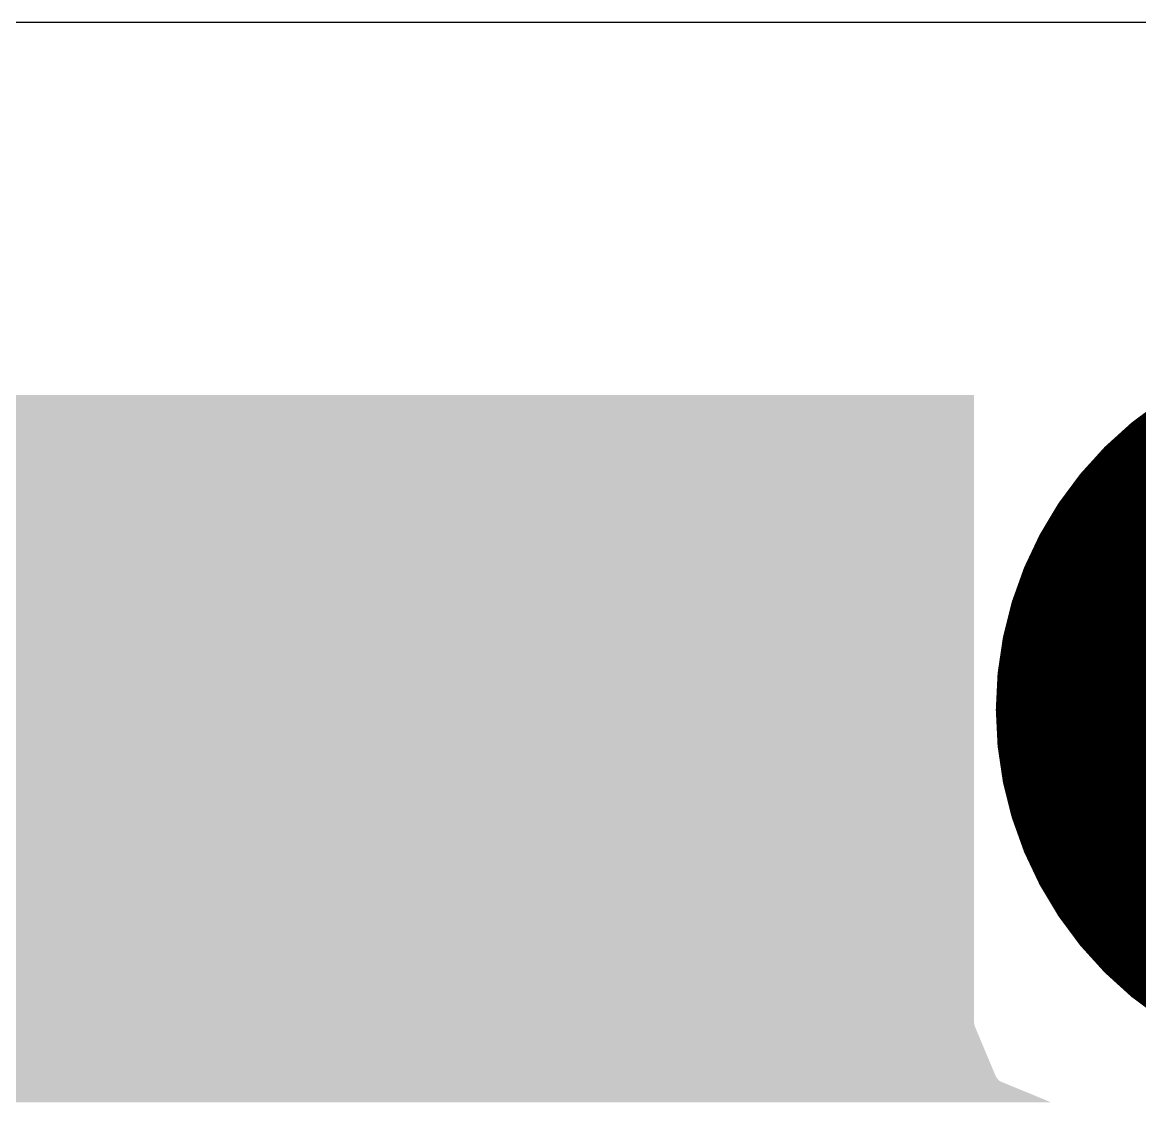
# Model space of a CAD drawing. Extents: x 295 to 953, y 10 to 290.
# Drawn here: x 846 to 860.89, y 235.67 to 250 of the extents above; entities that cross this region are included whole.
import ezdxf

# ---------------------------------------------------------------- set-up
doc = ezdxf.new("R2010")
doc.units = 0
doc.header["$LTSCALE"] = 5
doc.header["$MEASUREMENT"] = 0
doc.layers.get('0').update_dxf_attribs({"linetype": 'CONTINUOUS', "lineweight": 25})

msp = doc.modelspace()

# ---------------------------------------------------------------- linework, layer by layer
msp.add_line((863.527, 250.004), (510.427, 250.004))
msp.add_line((863.527, 250.004), (510.427, 250.004))
at = {"const_width": 4.95}
msp.add_lwpolyline([(861.446, 240.847, 1), (866.396, 240.847, 1)], format="xyb", close=True, dxfattribs=at)
for points in [[(632.368, 245.037), (632.369, 245.038), (858.682, 245.037), (858.682, 245.038)], [(632.368, 243.332), (632.368, 245.037), (858.682, 243.332), (858.682, 245.037)], [(673.789, 243.331), (673.755, 243.332), (858.682, 243.331), (858.682, 243.332)], [(673.962, 243.308), (673.789, 243.331), (858.682, 243.308), (858.682, 243.331)], [(674.128, 243.252), (673.962, 243.308), (858.682, 243.252), (858.682, 243.308)], [(674.28, 243.166), (674.128, 243.252), (858.682, 243.166), (858.682, 243.252)], [(674.413, 243.052), (674.28, 243.166), (858.682, 243.052), (858.682, 243.166)], [(674.521, 242.915), (674.413, 243.052), (858.682, 242.915), (858.682, 243.052)], [(674.577, 242.808), (674.521, 242.915), (858.682, 242.808), (858.682, 242.915)], [(842.477, 242.807), (842.442, 242.808), (858.682, 242.807), (858.682, 242.808)], [(842.65, 242.784), (842.477, 242.807), (858.682, 242.784), (858.682, 242.807)], [(842.816, 242.728), (842.65, 242.784), (858.682, 242.728), (858.682, 242.784)], [(842.968, 242.642), (842.816, 242.728), (858.682, 242.642), (858.682, 242.728)], [(843.1, 242.528), (842.968, 242.642), (858.682, 242.528), (858.682, 242.642)], [(843.209, 242.391), (843.1, 242.528), (858.682, 242.391), (858.682, 242.528)], [(843.29, 242.236), (843.209, 242.391), (858.682, 242.236), (858.682, 242.391)], [(843.339, 242.068), (843.29, 242.236), (858.682, 242.068), (858.682, 242.236)], [(843.356, 241.894), (843.339, 242.068), (858.682, 241.894), (858.682, 242.068)], [(843.332, 241.687), (843.355, 241.86), (858.682, 241.687), (858.682, 241.86)], [(843.355, 241.86), (843.356, 241.894), (858.682, 241.86), (858.682, 241.894)], [(843.276, 241.521), (843.332, 241.687), (858.682, 241.521), (858.682, 241.687)], [(843.19, 241.369), (843.276, 241.521), (858.682, 241.369), (858.682, 241.521)], [(843.076, 241.236), (843.19, 241.369), (858.682, 241.236), (858.682, 241.369)], [(842.939, 241.128), (843.076, 241.236), (858.682, 241.128), (858.682, 241.236)], [(842.784, 241.047), (842.939, 241.128), (858.682, 241.047), (858.682, 241.128)], [(750.988, 240.845), (751.065, 240.981), (858.682, 240.845), (858.682, 240.981)], [(842.442, 240.981), (842.616, 240.997), (858.682, 240.981), (858.682, 240.997)], [(842.616, 240.997), (842.784, 241.047), (858.682, 240.997), (858.682, 241.047)], [(750.874, 240.712), (750.988, 240.845), (858.682, 240.712), (858.682, 240.845)], [(844.746, 240.689), (844.572, 240.712), (858.682, 240.689), (858.682, 240.712)], [(844.911, 240.633), (844.746, 240.689), (858.682, 240.633), (858.682, 240.689)], [(845.063, 240.546), (844.911, 240.633), (858.682, 240.546), (858.682, 240.633)], [(845.196, 240.433), (845.063, 240.546), (858.682, 240.433), (858.682, 240.546)], [(845.305, 240.296), (845.196, 240.433), (858.682, 240.296), (858.682, 240.433)], [(845.385, 240.14), (845.305, 240.296), (858.682, 240.14), (858.682, 240.296)], [(845.435, 239.973), (845.385, 240.14), (858.682, 239.973), (858.682, 240.14)], [(845.451, 239.799), (845.435, 239.973), (858.682, 239.799), (858.682, 239.973)], [(845.428, 239.591), (845.451, 239.764), (858.682, 239.591), (858.682, 239.764)], [(845.451, 239.764), (845.451, 239.799), (858.682, 239.764), (858.682, 239.799)], [(845.372, 239.425), (845.428, 239.591), (858.682, 239.425), (858.682, 239.591)], [(845.285, 239.273), (845.372, 239.425), (858.682, 239.273), (858.682, 239.425)], [(845.172, 239.141), (845.285, 239.273), (858.682, 239.141), (858.682, 239.273)], [(845.035, 239.032), (845.172, 239.141), (858.682, 239.032), (858.682, 239.141)], [(844.88, 238.951), (845.035, 239.032), (858.682, 238.951), (858.682, 239.032)], [(632.368, 238.617), (632.368, 238.885), (858.682, 238.617), (858.682, 238.885)], [(844.538, 238.885), (844.712, 238.902), (858.682, 238.885), (858.682, 238.902)], [(844.712, 238.902), (844.88, 238.951), (858.682, 238.902), (858.682, 238.951)], [(842.477, 238.616), (842.442, 238.617), (858.682, 238.616), (858.682, 238.617)], [(842.65, 238.593), (842.477, 238.616), (858.682, 238.593), (858.682, 238.616)], [(842.816, 238.537), (842.65, 238.593), (858.682, 238.537), (858.682, 238.593)], [(842.968, 238.451), (842.816, 238.537), (858.682, 238.451), (858.682, 238.537)], [(843.1, 238.337), (842.968, 238.451), (858.682, 238.337), (858.682, 238.451)], [(843.209, 238.2), (843.1, 238.337), (858.682, 238.2), (858.682, 238.337)], [(843.29, 238.045), (843.209, 238.2), (858.682, 238.045), (858.682, 238.2)], [(843.339, 237.877), (843.29, 238.045), (858.682, 237.877), (858.682, 238.045)], [(843.356, 237.703), (843.339, 237.877), (858.682, 237.703), (858.682, 237.877)], [(843.332, 237.496), (843.355, 237.669), (858.682, 237.496), (858.682, 237.669)], [(843.355, 237.669), (843.356, 237.703), (858.682, 237.669), (858.682, 237.703)], [(843.276, 237.33), (843.332, 237.496), (858.682, 237.33), (858.682, 237.496)], [(843.19, 237.178), (843.276, 237.33), (858.682, 237.178), (858.682, 237.33)], [(843.076, 237.045), (843.19, 237.178), (858.682, 237.045), (858.682, 237.178)], [(842.939, 236.937), (843.076, 237.045), (858.682, 236.937), (858.682, 237.045)], [(842.784, 236.856), (842.939, 236.937), (858.682, 236.856), (858.682, 236.937)], [(750.35, 236.706), (750.422, 236.79), (858.682, 236.706), (858.682, 236.79)], [(842.442, 236.79), (842.616, 236.806), (858.682, 236.79), (858.682, 236.806)], [(842.616, 236.806), (842.784, 236.856), (858.682, 236.806), (858.682, 236.856)], [(750.058, 236.517), (750.213, 236.597), (858.739, 236.517), (858.705, 236.597)], [(750.213, 236.597), (750.257, 236.632), (858.705, 236.597), (858.691, 236.632)], [(750.257, 236.632), (750.308, 236.672), (858.691, 236.632), (858.682, 236.672)], [(750.308, 236.672), (750.35, 236.706), (858.682, 236.672), (858.682, 236.706)], [(632.368, 235.998), (632.368, 236.45), (858.957, 235.998), (858.767, 236.45)], [(749.716, 236.45), (749.89, 236.467), (858.767, 236.45), (858.76, 236.467)], [(749.89, 236.467), (750.058, 236.517), (858.76, 236.467), (858.739, 236.517)], [(687.934, 235.997), (687.899, 235.998), (858.957, 235.997), (858.957, 235.998)], [(688.107, 235.974), (687.934, 235.997), (858.967, 235.974), (858.957, 235.997)], [(688.169, 235.953), (688.107, 235.974), (858.976, 235.953), (858.967, 235.974)], [(688.273, 235.918), (688.169, 235.953), (859.004, 235.918), (858.976, 235.953)], [(688.291, 235.907), (688.273, 235.918), (859.013, 235.907), (859.004, 235.918)], [(688.31, 235.897), (688.291, 235.907), (859.032, 235.897), (859.013, 235.907)], [(688.425, 235.831), (688.31, 235.897), (859.19, 235.831), (859.032, 235.897)], [(688.557, 235.718), (688.425, 235.831), (859.465, 235.718), (859.19, 235.831)], [(688.638, 235.616), (688.557, 235.718), (859.711, 235.616), (859.465, 235.718)]]:
    msp.add_solid(points)

doc.saveas('drawing.dxf')
